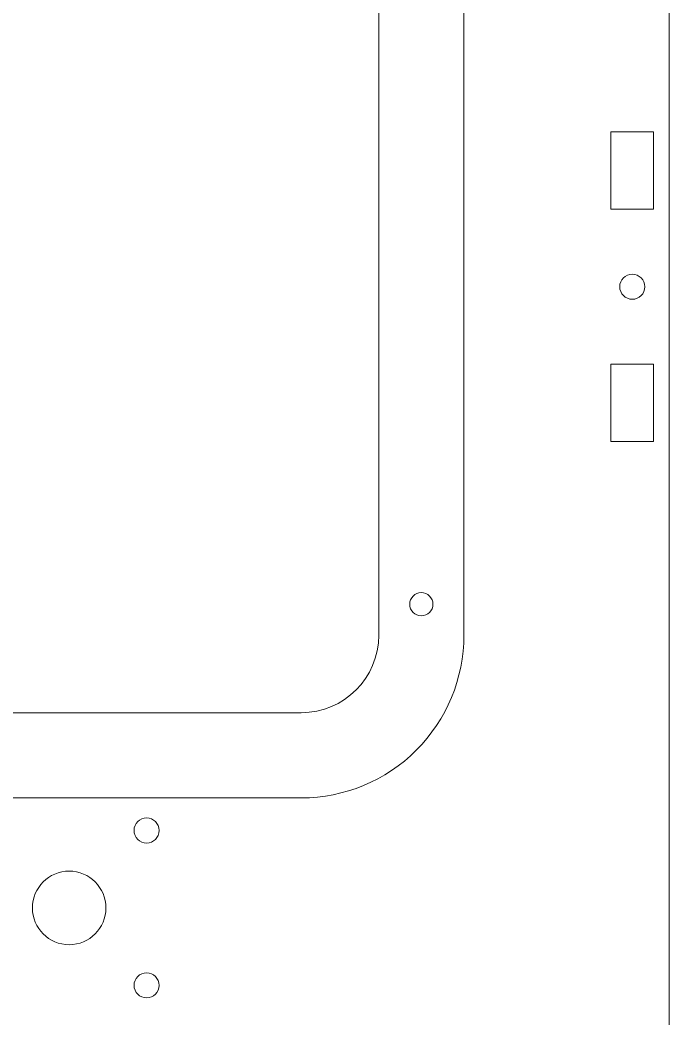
# Model space of a CAD drawing. Header units: millimetres. Extents: x -350 to 1050, y -3 to 474.
# Drawn here: x -133.8 to -50, y 106.2 to 235.1 of the extents above; entities that cross this region are included whole.
import ezdxf

# ---------------------------------------------------------------- set-up
doc = ezdxf.new("R2010")
doc.units = ezdxf.units.MM
doc.header["$MEASUREMENT"] = 0
doc.layers.get('0').update_dxf_attribs({"linetype": 'CONTINUOUS', "lineweight": 0, "true_color": 0x000000})
doc.layers.add('AcrylicCover', color=3, linetype='CONTINUOUS', lineweight=0)

# ---------------------------------------------------------------- blocks, each defined once
blk = doc.blocks.new('AcrylicCover')
blk.add_lwpolyline([(102.5, 218.8, -0.414215), (123.5, 197.8), (123.5, 10, -0.414214), (102.5, -11), (-102.5, -11, -0.414214), (-123.5, 10), (-123.5, 197.8, -0.414212), (-102.5, 218.8)], format="xyb", close=True)
at = {"linetype": 'Continuous'}
blk.add_circle((118, 14), 1.5, dxfattribs=at)

msp = doc.modelspace()

# ---------------------------------------------------------------- linework, layer by layer
for p, q in [((-50, 1.6), (-50, 398.4)), ((-87.5, 155.6), (-87.5, 343.4)), ((-57.5, 220.6), (-57.5, 210.6)), ((-52, 220.6), (-57.5, 220.6)), ((-52, 220.6), (-52, 210.6)), ((-57.5, 210.6), (-52, 210.6)), ((-57.5, 190.6), (-57.5, 180.6)), ((-52, 190.6), (-57.5, 190.6)), ((-52, 190.6), (-52, 180.6)), ((-57.5, 180.6), (-52, 180.6)), ((-302.5, 145.6), (-97.5, 145.6))]:
    msp.add_line(p, q)
for centre, radius in [((-54.75, 200.6), 1.62), ((-117.49, 130.39), 1.62), ((-127.49, 120.39), 4.75), ((-117.49, 110.39), 1.62)]:
    msp.add_circle(centre, radius)
msp.add_arc((-97.5, 155.6), 10, 270, 0)

# ---------------------------------------------------------------- block references
at = {"layer": 'AcrylicCover', "linetype": 'Continuous'}
msp.add_blockref('AcrylicCover', (-200, 145.6), dxfattribs=at)

doc.saveas('drawing.dxf')
